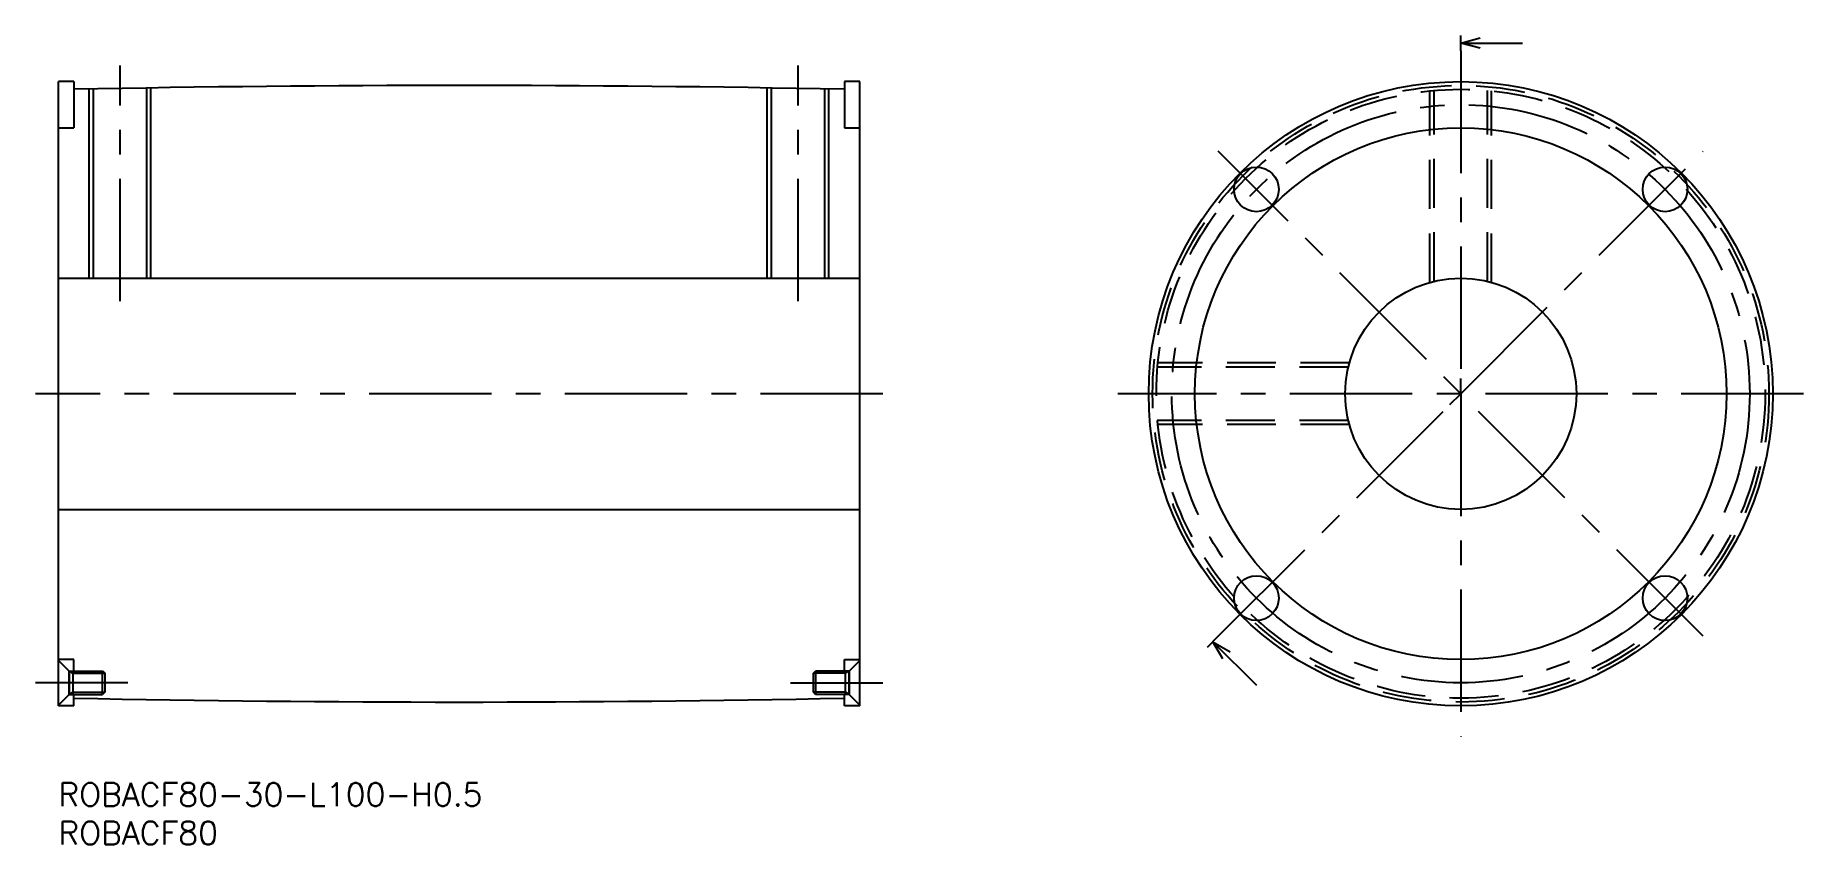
# Model space of a CAD drawing. Extents: x -3 to 226, y -8 to 97.
import ezdxf

# ---------------------------------------------------------------- set-up
doc = ezdxf.new("R2010")
doc.units = 0
doc.header["$LTSCALE"] = 0.5
doc.linetypes.add('CENTER', pattern=[50.8, 31.75, -6.35, 6.35, -6.35])
doc.linetypes.add('DASHED', pattern=[19.05, 12.7, -6.35])
doc.layers.get('0').update_dxf_attribs({"linetype": 'CONTINUOUS'})
for name, color, linetype in [('MSM_CENTER', 1, 'CENTER'), ('MSM_CONTINUOUS', 7, 'CONTINUOUS'), ('MSM_DASHED', 4, 'DASHED'), ('MSM_NARROW', 5, 'CONTINUOUS'), ('MSM_PART_NUMBER', 7, 'CONTINUOUS')]:
    doc.layers.add(name, color=color, linetype=linetype)
doc.styles.get("Standard").update_dxf_attribs({"font": 'txt.shx', "height": 3, "bigfont": 'bigfont.shx'})

msp = doc.modelspace()

# ---------------------------------------------------------------- linework, layer by layer
at = {"color": 0, "linetype": 'BYBLOCK'}
for p, q in [((182, 96), (184.5, 96.67)), ((184.5, 95.33), (182, 96)), ((182, 96), (190, 96)), ((151.12, 16.09), (149.83, 18.33)), ((149.83, 18.33), (152.07, 17.03)), ((149.83, 18.33), (155.48, 12.67))]:
    msp.add_line(p, q, dxfattribs=at)
at = {"layer": 'MSM_CENTER'}
for p, q in [((182, 95), (182, 52.5)), ((8, 62.5), (8, 93.11)), ((96, 62.5), (96, 93.11)), ((213.47, 19.03), (150.53, 81.97)), ((182, 50.5), (213.47, 81.97)), ((107, 50.5), (-3, 50.5)), ((226.5, 50.5), (137.5, 50.5)), ((182, 50.5), (182, 6)), ((150.53, 19.03), (180.59, 49.09)), ((9, 13), (-3, 13)), ((95, 13), (107, 13))]:
    msp.add_line(p, q, dxfattribs=at)
msp.add_circle((182, 50.5), 37.5, dxfattribs=at)
at = {"layer": 'MSM_CONTINUOUS'}
for p, q in [((182, 95), (182, 97)), ((0, 10), (0, 91)), ((2, 91), (0, 91)), ((2, 91), (2, 85)), ((4.54, 65.5), (4.54, 90.04)), ((11.46, 65.5), (11.46, 90.13)), ((92.54, 65.5), (92.54, 90.13)), ((99.46, 65.5), (99.46, 90.04)), ((104, 91), (102, 91)), ((102, 91), (102, 85)), ((104, 10), (104, 91)), ((0, 85), (2, 85)), ((102, 85), (104, 85)), ((0, 65.5), (104, 65.5)), ((180.59, 49.09), (182, 50.5)), ((182, 50.5), (182, 52.5)), ((0, 35.5), (104, 35.5)), ((149.12, 17.62), (150.53, 19.03)), ((2, 16), (0, 16)), ((0, 15.9), (1.4, 14.5)), ((1.4, 11.5), (1.4, 14.5)), ((1.4, 14.5), (1.4, 11.5)), ((1.4, 14.5), (5.73, 14.5)), ((1.87, 14.5), (1.87, 11.5)), ((2, 14.5), (2, 16)), ((5.73, 11.5), (5.73, 14.5)), ((5.73, 14.5), (6, 14.23)), ((6, 14.23), (6, 11.77)), ((98, 14.23), (98.27, 14.5)), ((98, 11.77), (98, 14.23)), ((98.27, 14.5), (98.27, 11.5)), ((102.6, 14.5), (98.27, 14.5)), ((102, 16), (104, 16)), ((102, 14.5), (102, 16)), ((102.13, 11.5), (102.13, 14.5)), ((104, 15.9), (102.6, 14.5)), ((102.6, 11.5), (102.6, 14.5)), ((102.6, 14.5), (102.6, 11.5)), ((102.6, 11.5), (102.6, 14.5)), ((0, 10.1), (1.4, 11.5)), ((1.4, 11.5), (5.73, 11.5)), ((2, 10), (2, 11.5)), ((6, 11.77), (5.73, 11.5)), ((98.27, 11.5), (98, 11.77)), ((102.6, 11.5), (98.27, 11.5)), ((102, 10), (102, 11.5)), ((104, 10.1), (102.6, 11.5)), ((2, 10), (0, 10)), ((104, 10), (102, 10))]:
    msp.add_line(p, q, dxfattribs=at)
for centre, radius in [((182, 50.5), 40.5), ((182, 50.5), 34.5), ((155.48, 77.02), 2.9), ((208.52, 77.02), 2.9), ((182, 50.5), 15), ((155.48, 23.98), 2.9), ((208.52, 23.98), 2.9)]:
    msp.add_circle(centre, radius, dxfattribs=at)
for centre, start, end in [((52, -2409.75), 88.85412, 91.14588), ((52, 2510.75), 268.85412, 271.14588)]:
    msp.add_arc(centre, 2500.25, start, end, dxfattribs=at)
at = {"layer": 'MSM_DASHED'}
for p, q in [((178, 64.96), (178, 89.8)), ((178.54, 65.1), (178.54, 89.85)), ((185.46, 65.1), (185.46, 89.85)), ((186, 64.96), (186, 89.8)), ((167.4, 53.96), (142.58, 53.96)), ((167.54, 54.5), (142.61, 54.5)), ((167.4, 47.04), (142.58, 47.04)), ((167.54, 46.5), (142.61, 46.5))]:
    msp.add_line(p, q, dxfattribs=at)
for radius in [40, 39.5]:
    msp.add_circle((182, 50.5), radius, dxfattribs=at)
at = {"layer": 'MSM_NARROW'}
for p, q in [((4, 65.5), (4, 90.03)), ((12, 65.5), (12, 90.14)), ((92, 65.5), (92, 90.14)), ((100, 65.5), (100, 90.03)), ((1.4, 14.5), (1.87, 14.23)), ((1.87, 14.23), (6, 14.23)), ((102.13, 14.23), (98, 14.23)), ((102.6, 14.5), (102.13, 14.23)), ((1.4, 11.5), (1.87, 11.77)), ((1.87, 11.77), (6, 11.77)), ((102.13, 11.77), (98, 11.77)), ((102.6, 11.5), (102.13, 11.77))]:
    msp.add_line(p, q, dxfattribs=at)

# ---------------------------------------------------------------- texts
at = {"layer": 'MSM_PART_NUMBER', "linetype": 'CONTINUOUS'}
for s, p in [('ROBACF80-30-L100-H0.5', (0, -3)), ('ROBACF80', (0, -8))]:
    msp.add_text(s, height=3, dxfattribs=at).set_placement(p)

doc.saveas('drawing.dxf')
